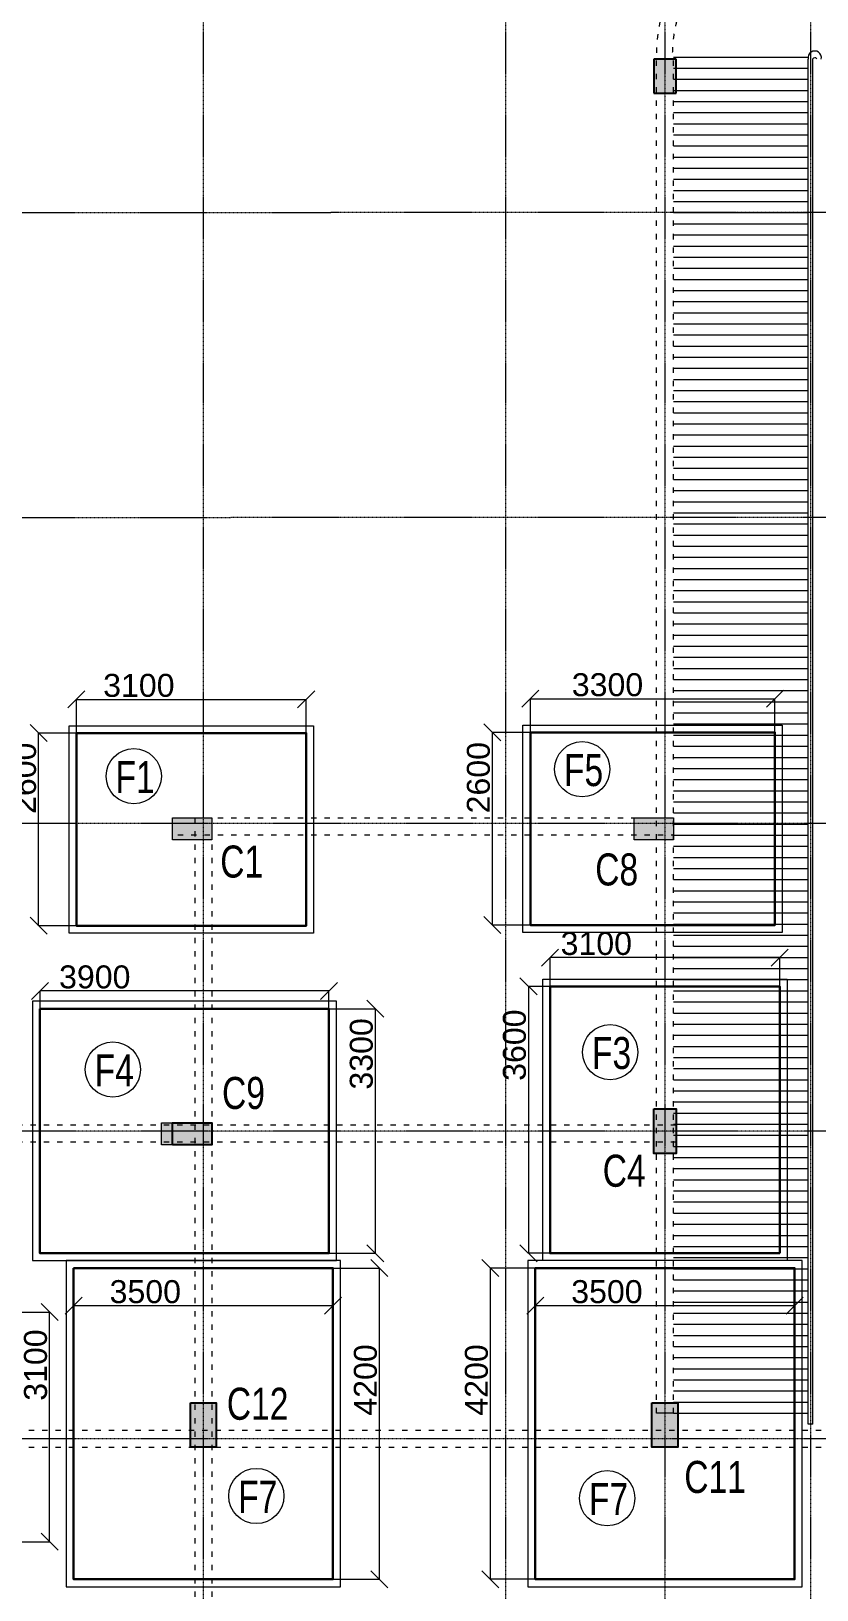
# Model space of a CAD drawing. Header units: inches. Extents: x 719368 to 9005052, y -3573818 to 446967.
# Drawn here: x 4495011 to 4505614, y -1778830 to -1757797 of the extents above; entities that cross this region are included whole.
import ezdxf

# ---------------------------------------------------------------- set-up
doc = ezdxf.new("R2010")
doc.units = ezdxf.units.IN
doc.header["$LTSCALE"] = 20
doc.header["$MEASUREMENT"] = 0
doc.header["$PDMODE"] = 3
doc.linetypes.add('ACAD_ISO03W100', pattern=[30, 12, -18])
doc.linetypes.add('CENTER', pattern=[2, 1.25, -0.25, 0.25, -0.25])
doc.layers.get('Defpoints').update_dxf_attribs({"lineweight": 25})
for name, color, linetype, lineweight in [('COL.FILL', 6, 'Continuous', 20), ('COLUMN', 2, 'Continuous', 25), ('DIM', 7, 'Continuous', 13), ('FOOTING', 73, 'Continuous', 30), ('GRID', 202, 'CENTER', 5), ('HACHE', 6, 'Continuous', 9), ('hatch', 6, 'Continuous', 0), ('HIDDEN', 181, 'ACAD_ISO03W100', 18), ('Railing', 34, 'Continuous', 20), ('ramp', 9, 'Continuous', 5), ('STAIR', 4, 'Continuous', 25), ('WALL', 1, 'Continuous', 18)]:
    doc.layers.add(name, color=color, linetype=linetype, lineweight=lineweight)
doc.styles.add('BOLD', font='arial.ttf')
doc.styles.add('DIM SUMBI', font='arial.ttf')
doc.dimstyles.new('PL1', dxfattribs={"dimtxt": 275, "dimasz": 230, "dimexe": 0.18, "dimexo": 12, "dimgap": 30, "dimtad": 1, "dimjust": 1, "dimdec": 0, "dimzin": 0, "dimdsep": 46, "dimtxsty": 'BOLD', "dimblk": 'OBLIQUE', "dimcen": 0.09, "dimclrd": 256, "dimclre": 256, "dimadec": 0, "dimazin": 0, "dimtfac": 1, "dimtdec": 0, "dimtofl": 0, "dimtmove": 0, "dimatfit": 3, "dimfxl": 0, "dimtolj": 1, "dimtzin": 0, "dimlwd": -1, "dimlwe": -1, "dimarcsym": 0})

# ---------------------------------------------------------------- blocks, each defined once
blk = doc.blocks.new('COLUMN 546')
at = {"layer": 'hatch'}
h = blk.add_hatch(color=0, dxfattribs=at)
h.dxf.hatch_style = 1
h.paths.add_polyline_path([(-0.035, 0), (0.265, 0), (0.265, 0.46), (-0.035, 0.46)])
at = {"layer": 'COLUMN'}
for p, q in [((0.265, 0.46), (-0.035, 0.46)), ((-0.035, 0.46), (-0.035, 0)), ((0.265, 0), (0.265, 0.46)), ((-0.035, 0), (0.265, 0))]:
    blk.add_line(p, q, dxfattribs=at)
blk = doc.blocks.new('_Oblique')
at = {"layer": 'STAIR', "color": 0, "lineweight": -2}
blk.add_line((-0.5, -0.5), (0.5, 0.5), dxfattribs=at)
blk = doc.blocks.new('*D355')
at = {"layer": 'Defpoints', "color": 0, "transparency": 16777216}
for p in [(4498722, -1766815), (4495622, -1767269), (4498722, -1767269)]:
    blk.add_point(p, dxfattribs=at)
at = {"layer": 'DIM', "transparency": 16777216}
for p, q in [((4495622, -1767257), (4495622, -1766815)), ((4495622, -1766815), (4498722, -1766815)), ((4498722, -1767257), (4498722, -1766815))]:
    blk.add_line(p, q, dxfattribs=at)
at = {"layer": 'DIM', "transparency": 16777216, "xscale": 230, "yscale": 230, "zscale": 230, "rotation": 180}
blk.add_blockref('_Oblique', (4495622, -1766815), dxfattribs=at)
at = {"layer": 'DIM', "transparency": 16777216, "xscale": 230, "yscale": 230, "zscale": 230}
blk.add_blockref('_Oblique', (4498722, -1766815), dxfattribs=at)
at = {"layer": 'DIM', "color": 0, "transparency": 16777216, "insert": (4496464, -1766627), "char_height": 310, "attachment_point": 5, "style": 'BOLD'}
blk.add_mtext('\\A1;3100', dxfattribs=at)
blk = doc.blocks.new('*D356')
at = {"layer": 'Defpoints', "color": 0, "transparency": 16777216}
for p in [(4495111, -1767269), (4495861, -1767269), (4495868, -1769869)]:
    blk.add_point(p, dxfattribs=at)
at = {"layer": 'DIM', "transparency": 16777216}
for p, q in [((4495849, -1767269), (4495111, -1767269)), ((4495111, -1769869), (4495111, -1767269)), ((4495856, -1769869), (4495111, -1769869))]:
    blk.add_line(p, q, dxfattribs=at)
at = {"layer": 'DIM', "transparency": 16777216, "xscale": 230, "yscale": 230, "zscale": 230}
for p, rotation in [((4495111, -1767269), 90), ((4495111, -1769869), 270)]:
    blk.add_blockref('_Oblique', p, dxfattribs=dict(at, rotation=rotation))
at = {"layer": 'DIM', "color": 0, "transparency": 16777216, "insert": (4494923, -1767879), "char_height": 310, "attachment_point": 5, "rotation": 90, "style": 'BOLD'}
blk.add_mtext('\\A1;2600', dxfattribs=at)
blk = doc.blocks.new('*D357')
at = {"layer": 'Defpoints', "color": 0, "transparency": 16777216}
for p in [(4505048, -1766806), (4501748, -1767260), (4505048, -1767260)]:
    blk.add_point(p, dxfattribs=at)
at = {"layer": 'DIM', "transparency": 16777216}
for p, q in [((4501748, -1767248), (4501748, -1766806)), ((4501748, -1766806), (4505048, -1766806)), ((4505048, -1767248), (4505048, -1766806))]:
    blk.add_line(p, q, dxfattribs=at)
at = {"layer": 'DIM', "transparency": 16777216, "xscale": 230, "yscale": 230, "zscale": 230, "rotation": 180}
blk.add_blockref('_Oblique', (4501748, -1766806), dxfattribs=at)
at = {"layer": 'DIM', "transparency": 16777216, "xscale": 230, "yscale": 230, "zscale": 230}
blk.add_blockref('_Oblique', (4505048, -1766806), dxfattribs=at)
at = {"layer": 'DIM', "color": 0, "transparency": 16777216, "insert": (4502789, -1766618), "char_height": 310, "attachment_point": 5, "style": 'BOLD'}
blk.add_mtext('\\A1;3300', dxfattribs=at)
blk = doc.blocks.new('*D358')
at = {"layer": 'Defpoints', "color": 0, "transparency": 16777216}
for p in [(4501236, -1767260), (4501986, -1767260), (4501994, -1769860)]:
    blk.add_point(p, dxfattribs=at)
at = {"layer": 'DIM', "transparency": 16777216}
for p, q in [((4501974, -1767260), (4501236, -1767260)), ((4501236, -1769860), (4501236, -1767260)), ((4501982, -1769860), (4501236, -1769860))]:
    blk.add_line(p, q, dxfattribs=at)
at = {"layer": 'DIM', "transparency": 16777216, "xscale": 230, "yscale": 230, "zscale": 230}
for p, rotation in [((4501236, -1767260), 90), ((4501236, -1769860), 270)]:
    blk.add_blockref('_Oblique', p, dxfattribs=dict(at, rotation=rotation))
at = {"layer": 'DIM', "color": 0, "transparency": 16777216, "insert": (4501048, -1767871), "char_height": 310, "attachment_point": 5, "rotation": 90, "style": 'BOLD'}
blk.add_mtext('\\A1;2600', dxfattribs=at)
blk = doc.blocks.new('*D363')
at = {"layer": 'Defpoints', "color": 0, "transparency": 16777216}
for p in [(4495130, -1770749), (4495130, -1771226), (4499030, -1771234)]:
    blk.add_point(p, dxfattribs=at)
at = {"layer": 'DIM', "transparency": 16777216}
for p, q in [((4495130, -1771214), (4495130, -1770749)), ((4499030, -1770749), (4495130, -1770749)), ((4499030, -1771222), (4499030, -1770749))]:
    blk.add_line(p, q, dxfattribs=at)
at = {"layer": 'DIM', "transparency": 16777216, "xscale": 230, "yscale": 230, "zscale": 230, "rotation": 180}
blk.add_blockref('_Oblique', (4495130, -1770749), dxfattribs=at)
at = {"layer": 'DIM', "transparency": 16777216, "xscale": 230, "yscale": 230, "zscale": 230}
blk.add_blockref('_Oblique', (4499030, -1770749), dxfattribs=at)
at = {"layer": 'DIM', "color": 0, "transparency": 16777216, "insert": (4495869, -1770561), "char_height": 310, "attachment_point": 5, "style": 'BOLD'}
blk.add_mtext('\\A1;3900', dxfattribs=at)
blk = doc.blocks.new('*D364')
at = {"layer": 'Defpoints', "color": 0, "transparency": 16777216}
for p in [(4498610, -1770988), (4499656, -1770988), (4498561, -1774288)]:
    blk.add_point(p, dxfattribs=at)
at = {"layer": 'DIM', "transparency": 16777216}
for p, q in [((4498622, -1770988), (4499656, -1770988)), ((4499656, -1774288), (4499656, -1770988)), ((4498573, -1774288), (4499656, -1774288))]:
    blk.add_line(p, q, dxfattribs=at)
at = {"layer": 'DIM', "transparency": 16777216, "xscale": 230, "yscale": 230, "zscale": 230}
for p, rotation in [((4499656, -1770988), 90), ((4499656, -1774288), 270)]:
    blk.add_blockref('_Oblique', p, dxfattribs=dict(at, rotation=rotation))
at = {"layer": 'DIM', "color": 0, "transparency": 16777216, "insert": (4499468, -1771598), "char_height": 310, "attachment_point": 5, "rotation": 90, "style": 'BOLD'}
blk.add_mtext('\\A1;3300', dxfattribs=at)
blk = doc.blocks.new('*D365')
at = {"layer": 'Defpoints', "color": 0, "transparency": 16777216}
for p in [(4502014, -1770299), (4502014, -1770975), (4505114, -1770963)]:
    blk.add_point(p, dxfattribs=at)
at = {"layer": 'DIM', "transparency": 16777216}
for p, q in [((4502014, -1770963), (4502014, -1770298)), ((4505114, -1770299), (4502014, -1770299)), ((4505114, -1770951), (4505114, -1770298))]:
    blk.add_line(p, q, dxfattribs=at)
at = {"layer": 'DIM', "transparency": 16777216, "xscale": 230, "yscale": 230, "zscale": 230, "rotation": 180}
blk.add_blockref('_Oblique', (4502014, -1770299), dxfattribs=at)
at = {"layer": 'DIM', "transparency": 16777216, "xscale": 230, "yscale": 230, "zscale": 230}
blk.add_blockref('_Oblique', (4505114, -1770299), dxfattribs=at)
at = {"layer": 'DIM', "color": 0, "transparency": 16777216, "insert": (4502638, -1770110), "char_height": 310, "attachment_point": 5, "style": 'BOLD'}
blk.add_mtext('\\A1;3100', dxfattribs=at)
blk = doc.blocks.new('*D366')
at = {"layer": 'Defpoints', "color": 0, "transparency": 16777216}
for p in [(4502368, -1770688), (4501723, -1774288), (4502434, -1774288)]:
    blk.add_point(p, dxfattribs=at)
at = {"layer": 'DIM', "transparency": 16777216}
for p, q in [((4502356, -1770688), (4501723, -1770688)), ((4501723, -1770688), (4501723, -1774288)), ((4502422, -1774288), (4501723, -1774288))]:
    blk.add_line(p, q, dxfattribs=at)
at = {"layer": 'DIM', "transparency": 16777216, "xscale": 230, "yscale": 230, "zscale": 230}
for p, rotation in [((4501723, -1770688), 90), ((4501723, -1774288), 270)]:
    blk.add_blockref('_Oblique', p, dxfattribs=dict(at, rotation=rotation))
at = {"layer": 'DIM', "color": 0, "transparency": 16777216, "insert": (4501534, -1771480), "char_height": 310, "attachment_point": 5, "rotation": 90, "style": 'BOLD'}
blk.add_mtext('\\A1;3600', dxfattribs=at)
blk = doc.blocks.new('*D373')
at = {"layer": 'Defpoints', "color": 0, "transparency": 16777216}
for p in [(4495584, -1774996), (4495584, -1775473), (4499084, -1775481)]:
    blk.add_point(p, dxfattribs=at)
at = {"layer": 'DIM', "transparency": 16777216}
for p, q in [((4495584, -1775461), (4495584, -1774996)), ((4499084, -1774996), (4495584, -1774996)), ((4499084, -1775469), (4499084, -1774996))]:
    blk.add_line(p, q, dxfattribs=at)
at = {"layer": 'DIM', "transparency": 16777216, "xscale": 230, "yscale": 230, "zscale": 230, "rotation": 180}
blk.add_blockref('_Oblique', (4495584, -1774996), dxfattribs=at)
at = {"layer": 'DIM', "transparency": 16777216, "xscale": 230, "yscale": 230, "zscale": 230}
blk.add_blockref('_Oblique', (4499084, -1774996), dxfattribs=at)
at = {"layer": 'DIM', "color": 0, "transparency": 16777216, "insert": (4496551, -1774808), "char_height": 310, "attachment_point": 5, "style": 'BOLD'}
blk.add_mtext('\\A1;3500', dxfattribs=at)
blk = doc.blocks.new('*D374')
at = {"layer": 'Defpoints', "color": 0, "transparency": 16777216}
for p in [(4498665, -1774488), (4499711, -1774488), (4499015, -1778688)]:
    blk.add_point(p, dxfattribs=at)
at = {"layer": 'DIM', "transparency": 16777216}
for p, q in [((4498677, -1774488), (4499711, -1774488)), ((4499711, -1778688), (4499711, -1774488)), ((4499027, -1778688), (4499711, -1778688))]:
    blk.add_line(p, q, dxfattribs=at)
at = {"layer": 'DIM', "transparency": 16777216, "xscale": 230, "yscale": 230, "zscale": 230}
for p, rotation in [((4499711, -1774488), 90), ((4499711, -1778688), 270)]:
    blk.add_blockref('_Oblique', p, dxfattribs=dict(at, rotation=rotation))
at = {"layer": 'DIM', "color": 0, "transparency": 16777216, "insert": (4499523, -1775998), "char_height": 310, "attachment_point": 5, "rotation": 90, "style": 'BOLD'}
blk.add_mtext('\\A1;4200', dxfattribs=at)
blk = doc.blocks.new('*D375')
at = {"layer": 'Defpoints', "color": 0, "transparency": 16777216}
for p in [(4501814, -1774996), (4501814, -1775473), (4505314, -1775481)]:
    blk.add_point(p, dxfattribs=at)
at = {"layer": 'DIM', "transparency": 16777216}
for p, q in [((4501814, -1775461), (4501814, -1774996)), ((4505314, -1774996), (4501814, -1774996)), ((4505314, -1775469), (4505314, -1774996))]:
    blk.add_line(p, q, dxfattribs=at)
at = {"layer": 'DIM', "transparency": 16777216, "xscale": 230, "yscale": 230, "zscale": 230, "rotation": 180}
blk.add_blockref('_Oblique', (4501814, -1774996), dxfattribs=at)
at = {"layer": 'DIM', "transparency": 16777216, "xscale": 230, "yscale": 230, "zscale": 230}
blk.add_blockref('_Oblique', (4505314, -1774996), dxfattribs=at)
at = {"layer": 'DIM', "color": 0, "transparency": 16777216, "insert": (4502781, -1774808), "char_height": 310, "attachment_point": 5, "style": 'BOLD'}
blk.add_mtext('\\A1;3500', dxfattribs=at)
blk = doc.blocks.new('*D376')
at = {"layer": 'Defpoints', "color": 0, "transparency": 16777216}
for p in [(4501209, -1774488), (4502329, -1774488), (4502209, -1778688)]:
    blk.add_point(p, dxfattribs=at)
at = {"layer": 'DIM', "transparency": 16777216}
for p, q in [((4502317, -1774488), (4501209, -1774488)), ((4501209, -1778688), (4501209, -1774488)), ((4502197, -1778688), (4501209, -1778688))]:
    blk.add_line(p, q, dxfattribs=at)
at = {"layer": 'DIM', "transparency": 16777216, "xscale": 230, "yscale": 230, "zscale": 230}
for p, rotation in [((4501209, -1774488), 90), ((4501209, -1778688), 270)]:
    blk.add_blockref('_Oblique', p, dxfattribs=dict(at, rotation=rotation))
at = {"layer": 'DIM', "color": 0, "transparency": 16777216, "insert": (4501021, -1775998), "char_height": 310, "attachment_point": 5, "rotation": 90, "style": 'BOLD'}
blk.add_mtext('\\A1;4200', dxfattribs=at)
blk = doc.blocks.new('*D572')
at = {"layer": 'Defpoints', "color": 0, "transparency": 16777216}
for p in [(4494423, -1775081), (4495259, -1775081), (4494292, -1778181)]:
    blk.add_point(p, dxfattribs=at)
at = {"layer": 'DIM', "transparency": 16777216}
for p, q in [((4494435, -1775081), (4495259, -1775081)), ((4495259, -1778181), (4495259, -1775081)), ((4494304, -1778181), (4495259, -1778181))]:
    blk.add_line(p, q, dxfattribs=at)
at = {"layer": 'DIM', "transparency": 16777216, "xscale": 230, "yscale": 230, "zscale": 230}
for p, rotation in [((4495259, -1775081), 90), ((4495259, -1778181), 270)]:
    blk.add_blockref('_Oblique', p, dxfattribs=dict(at, rotation=rotation))
at = {"layer": 'DIM', "color": 0, "transparency": 16777216, "insert": (4495071, -1775797), "char_height": 310, "attachment_point": 5, "rotation": 90, "style": 'BOLD'}
blk.add_mtext('\\A1;3100', dxfattribs=at)

msp = doc.modelspace()

# ---------------------------------------------------------------- hatches: boundary and pattern name
at = {"layer": 'COL.FILL'}
for points in [[(4496919.2, -1768711.1), (4497449.2, -1768711.1), (4497449.2, -1768411.1), (4496919.2, -1768411.1)], [(4503149.2, -1768711.1), (4503679.2, -1768711.1), (4503679.2, -1768411.1), (4503149.2, -1768411.1)], [(4503714.2, -1772341.1), (4503414.2, -1772341.1), (4503414.2, -1772941.1), (4503714.2, -1772941.1)], [(4496769.2, -1772526.1), (4496769.2, -1772826.1), (4497449.2, -1772826.1), (4497449.2, -1772526.1)], [(4497159.2, -1776906.1), (4497509.2, -1776906.1), (4497509.2, -1776306.1), (4497159.2, -1776306.1)], [(4503389.2, -1776906.1), (4503739.2, -1776906.1), (4503739.2, -1776306.1), (4503389.2, -1776306.1)]]:
    msp.add_hatch(color=256, dxfattribs=at).paths.add_polyline_path(points)
at = {"layer": 'COLUMN'}
for points in [[(4503714.2, -1772341.1), (4503414.2, -1772341.1), (4503414.2, -1772941.1), (4503714.2, -1772941.1)], [(4497449.2, -1772826.1), (4497449.2, -1772526.1), (4496919.2, -1772526.1), (4496919.2, -1772826.1)], [(4497449.2, -1772826.1), (4497449.2, -1772526.1), (4496919.2, -1772526.1), (4496919.2, -1772826.1)], [(4497159.2, -1776906.1), (4497509.2, -1776906.1), (4497509.2, -1776306.1), (4497159.2, -1776306.1)], [(4503389.2, -1776906.1), (4503739.2, -1776906.1), (4503739.2, -1776306.1), (4503389.2, -1776306.1)]]:
    msp.add_hatch(color=256, dxfattribs=at).paths.add_polyline_path(points)

# ---------------------------------------------------------------- linework, layer by layer
at = {"layer": 'COL.FILL'}
for points in [[(4496919.2, -1768711.1), (4496919.2, -1768411.1), (4497449.2, -1768411.1), (4497449.2, -1768711.1)], [(4503149.2, -1768711.1), (4503149.2, -1768411.1), (4503679.2, -1768411.1), (4503679.2, -1768711.1)], [(4503414.2, -1772341.1), (4503714.2, -1772341.1), (4503714.2, -1772941.1), (4503414.2, -1772941.1)], [(4496769.2, -1772826.1), (4496769.2, -1772526.1), (4497449.2, -1772526.1), (4497449.2, -1772826.1)], [(4497159.2, -1776306.1), (4497509.2, -1776306.1), (4497509.2, -1776906.1), (4497159.2, -1776906.1)], [(4503389.2, -1776306.1), (4503739.2, -1776306.1), (4503739.2, -1776906.1), (4503389.2, -1776906.1)]]:
    msp.add_lwpolyline(points, close=True, dxfattribs=at)
at = {"layer": 'COLUMN'}
for points in [[(4503414.2, -1772341.1), (4503714.2, -1772341.1), (4503714.2, -1772941.1), (4503414.2, -1772941.1)], [(4496919.2, -1772826.1), (4496919.2, -1772526.1), (4497449.2, -1772526.1), (4497449.2, -1772826.1)], [(4496919.2, -1772826.1), (4496919.2, -1772526.1), (4497449.2, -1772526.1), (4497449.2, -1772826.1)], [(4497159.2, -1776306.1), (4497509.2, -1776306.1), (4497509.2, -1776906.1), (4497159.2, -1776906.1)], [(4503389.2, -1776306.1), (4503739.2, -1776306.1), (4503739.2, -1776906.1), (4503389.2, -1776906.1)]]:
    msp.add_lwpolyline(points, close=True, dxfattribs=at)
at = {"layer": 'DIM'}
for centre in [(4496395.6, -1767850.7), (4502447.9, -1767756.5), (4502825.7, -1771574.3), (4496113.6, -1771808.6), (4498049.9, -1777563.2), (4502785.2, -1777593.9)]:
    msp.add_circle(centre, 372.8, dxfattribs=at)
at = {"layer": 'FOOTING'}
for points in [[(4495622.3, -1767268.9), (4498722.3, -1767268.9), (4498722.3, -1769868.9), (4495622.3, -1769868.9)], [(4501747.6, -1767260.1), (4505047.6, -1767260.1), (4505047.6, -1769860.1), (4501747.6, -1769860.1)], [(4505114.2, -1774287.9), (4502014.2, -1774287.9), (4502014.2, -1770687.9), (4505114.2, -1770687.9)], [(4495129.6, -1770987.9), (4495129.6, -1774287.9), (4499029.6, -1774287.9), (4499029.6, -1770987.9)], [(4495584.2, -1774487.9), (4495584.2, -1778687.9), (4499084.2, -1778687.9), (4499084.2, -1774487.9)], [(4501814.2, -1774487.9), (4501814.2, -1778687.9), (4505314.2, -1778687.9), (4505314.2, -1774487.9)]]:
    msp.add_lwpolyline(points, close=True, dxfattribs=at)
at = {"layer": 'GRID', "lineweight": 18, "ltscale": 0.05}
for p, q in [((4497334.2, -1750326.2), (4497334.2, -1799128.2)), ((4501414.2, -1750326.2), (4501414.2, -1799128.2)), ((4503564.2, -1750326.2), (4503564.2, -1799128.2)), ((4505529.2, -1750326.2), (4505529.2, -1799128.2)), ((4540972, -1760226.1), (4468546.8, -1760261.1)), ((4540972, -1764341.1), (4468546.8, -1764376.1)), ((4540972, -1768491.1), (4468546.8, -1768491.1)), ((4540972, -1772641.1), (4468546.8, -1772641.1)), ((4540972, -1776791.1), (4468546.8, -1776791.1))]:
    msp.add_line(p, q, dxfattribs=at)
at = {"layer": 'HACHE'}
for points in [[(4495522.3, -1767168.9), (4498822.3, -1767168.9), (4498822.3, -1769968.9), (4495522.3, -1769968.9)], [(4501647.6, -1767160.1), (4505147.6, -1767160.1), (4505147.6, -1769960.1), (4501647.6, -1769960.1)], [(4505214.2, -1774387.9), (4501914.2, -1774387.9), (4501914.2, -1770587.9), (4505214.2, -1770587.9)], [(4495029.6, -1770887.9), (4495029.6, -1774387.9), (4499129.6, -1774387.9), (4499129.6, -1770887.9)], [(4495484.2, -1774387.9), (4495484.2, -1778787.9), (4499184.2, -1778787.9), (4499184.2, -1774387.9)], [(4501714.2, -1774387.9), (4501714.2, -1778787.9), (4505414.2, -1778787.9), (4505414.2, -1774387.9)]]:
    msp.add_lwpolyline(points, close=True, dxfattribs=at)
at = {"layer": 'HIDDEN', "linetype": 'ACAD_ISO03W100', "ltscale": 0.3}
for p, q in [((4503449.2, -1776446.2), (4503449.2, -1758174.2)), ((4503679.2, -1776446.2), (4503679.2, -1758174.2)), ((4496989.2, -1768411.1), (4503679.2, -1768411.1)), ((4497219.2, -1768411.1), (4497219.2, -1787551.1)), ((4497449.2, -1768411.1), (4497449.2, -1787551.1)), ((4496989.2, -1768641.1), (4503679.2, -1768641.1)), ((4503714.2, -1772561.1), (4492999.2, -1772561.1)), ((4503714.2, -1772791.1), (4492999.2, -1772791.1)), ((4492999.2, -1776676.1), (4518059.2, -1776676.1)), ((4492999.2, -1776906.1), (4518059.2, -1776906.1))]:
    msp.add_line(p, q, dxfattribs=at)
for centre, radius, start, end in [((4505586.7, -1758125.4), 2138.1, 358.64828, 181.30725), ((4505579, -1758132.9), 1915.7, 358.76449, 181.23551)]:
    msp.add_arc(centre, radius, start, end, dxfattribs=at)
at = {"layer": 'Railing', "ltscale": 0.05}
for p, q in [((4505499.2, -1776596.2), (4505499.2, -1758174.2)), ((4505559.2, -1776596.2), (4505559.2, -1758171.7)), ((4505559.2, -1776596.2), (4505499.2, -1776596.2))]:
    msp.add_line(p, q, dxfattribs=at)
for centre, radius, start, end in [((4505586.7, -1758155), 89.6, 347.64369, 192.35631), ((4505587.1, -1758186.7), 31.7, 31.36901, 151.8221)]:
    msp.add_arc(centre, radius, start, end, dxfattribs=at)
at = {"layer": 'ramp', "ltscale": 0.05}
for p, q in [((4503679.2, -1758146.2), (4505499.2, -1758146.2)), ((4503679.2, -1758296.2), (4505499.2, -1758296.2)), ((4503679.2, -1758446.2), (4505499.2, -1758446.2)), ((4503679.2, -1758596.2), (4505499.2, -1758596.2)), ((4503679.2, -1758746.2), (4505499.2, -1758746.2)), ((4503679.2, -1758896.2), (4505499.2, -1758896.2)), ((4503679.2, -1759046.2), (4505499.2, -1759046.2)), ((4503679.2, -1759196.2), (4505499.2, -1759196.2)), ((4503679.2, -1759346.2), (4505499.2, -1759346.2)), ((4503679.2, -1759496.2), (4505499.2, -1759496.2)), ((4503679.2, -1759646.2), (4505499.2, -1759646.2)), ((4503679.2, -1759796.2), (4505499.2, -1759796.2)), ((4503679.2, -1759946.2), (4505499.2, -1759946.2)), ((4503679.2, -1760096.2), (4505499.2, -1760096.2)), ((4503679.2, -1760246.2), (4505499.2, -1760246.2)), ((4503679.2, -1760396.2), (4505499.2, -1760396.2)), ((4503679.2, -1760546.2), (4505499.2, -1760546.2)), ((4503679.2, -1760696.2), (4505499.2, -1760696.2)), ((4503679.2, -1760846.2), (4505499.2, -1760846.2)), ((4503679.2, -1760996.2), (4505499.2, -1760996.2)), ((4503679.2, -1761146.2), (4505499.2, -1761146.2)), ((4503679.2, -1761296.2), (4505499.2, -1761296.2)), ((4503679.2, -1761446.2), (4505499.2, -1761446.2)), ((4503679.2, -1761596.2), (4505499.2, -1761596.2)), ((4503679.2, -1761746.2), (4505499.2, -1761746.2)), ((4503679.2, -1761896.2), (4505499.2, -1761896.2)), ((4503679.2, -1762046.2), (4505499.2, -1762046.2)), ((4503679.2, -1762196.2), (4505499.2, -1762196.2)), ((4503679.2, -1762346.2), (4505499.2, -1762346.2)), ((4503679.2, -1762496.2), (4505499.2, -1762496.2)), ((4503679.2, -1762646.2), (4505499.2, -1762646.2)), ((4503679.2, -1762796.2), (4505499.2, -1762796.2)), ((4503679.2, -1762946.2), (4505499.2, -1762946.2)), ((4503679.2, -1763096.2), (4505499.2, -1763096.2)), ((4503679.2, -1763246.2), (4505499.2, -1763246.2)), ((4503679.2, -1763396.2), (4505499.2, -1763396.2)), ((4503679.2, -1763546.2), (4505499.2, -1763546.2)), ((4503679.2, -1763696.2), (4505499.2, -1763696.2)), ((4503679.2, -1763846.2), (4505499.2, -1763846.2)), ((4503679.2, -1763996.2), (4505499.2, -1763996.2)), ((4503679.2, -1764146.2), (4505499.2, -1764146.2)), ((4503679.2, -1764296.2), (4505499.2, -1764296.2)), ((4503679.2, -1764446.2), (4505499.2, -1764446.2)), ((4503679.2, -1764596.2), (4505499.2, -1764596.2)), ((4503679.2, -1764746.2), (4505499.2, -1764746.2)), ((4503679.2, -1764896.2), (4505499.2, -1764896.2)), ((4503679.2, -1765046.2), (4505499.2, -1765046.2)), ((4503679.2, -1765196.2), (4505499.2, -1765196.2)), ((4503679.2, -1765346.2), (4505499.2, -1765346.2)), ((4503679.2, -1765496.2), (4505499.2, -1765496.2)), ((4503679.2, -1765646.2), (4505499.2, -1765646.2)), ((4503679.2, -1765796.2), (4505499.2, -1765796.2)), ((4503679.2, -1765946.2), (4505499.2, -1765946.2)), ((4503679.2, -1766096.2), (4505499.2, -1766096.2)), ((4503679.2, -1766246.2), (4505499.2, -1766246.2)), ((4503679.2, -1766396.2), (4505499.2, -1766396.2)), ((4503679.2, -1766546.2), (4505499.2, -1766546.2)), ((4503679.2, -1766696.2), (4505499.2, -1766696.2)), ((4503679.2, -1766846.2), (4505499.2, -1766846.2)), ((4503679.2, -1766996.2), (4505499.2, -1766996.2)), ((4503679.2, -1767146.2), (4505499.2, -1767146.2)), ((4503679.2, -1767296.2), (4505499.2, -1767296.2)), ((4503679.2, -1767446.2), (4505499.2, -1767446.2)), ((4503679.2, -1767596.2), (4505499.2, -1767596.2)), ((4503679.2, -1767746.2), (4505499.2, -1767746.2)), ((4503679.2, -1767896.2), (4505499.2, -1767896.2)), ((4503679.2, -1768046.2), (4505499.2, -1768046.2)), ((4503679.2, -1768196.2), (4505499.2, -1768196.2)), ((4503679.2, -1768346.2), (4505499.2, -1768346.2)), ((4503679.2, -1768496.2), (4505499.2, -1768496.2)), ((4503679.2, -1768646.2), (4505499.2, -1768646.2)), ((4503679.2, -1768796.2), (4505499.2, -1768796.2)), ((4503679.2, -1768946.2), (4505499.2, -1768946.2)), ((4503679.2, -1769096.2), (4505499.2, -1769096.2)), ((4503679.2, -1769246.2), (4505499.2, -1769246.2)), ((4503679.2, -1769396.2), (4505499.2, -1769396.2)), ((4503679.2, -1769546.2), (4505499.2, -1769546.2)), ((4503679.2, -1769696.2), (4505499.2, -1769696.2)), ((4503679.2, -1769846.2), (4505499.2, -1769846.2)), ((4503679.2, -1769996.2), (4505499.2, -1769996.2)), ((4503679.2, -1770146.2), (4505499.2, -1770146.2)), ((4503679.2, -1770296.2), (4505499.2, -1770296.2)), ((4503679.2, -1770446.2), (4505499.2, -1770446.2)), ((4503679.2, -1770596.2), (4505499.2, -1770596.2)), ((4503679.2, -1770746.2), (4505499.2, -1770746.2)), ((4503679.2, -1770896.2), (4505499.2, -1770896.2)), ((4503679.2, -1771046.2), (4505499.2, -1771046.2)), ((4503679.2, -1771196.2), (4505499.2, -1771196.2)), ((4503679.2, -1771346.2), (4505499.2, -1771346.2)), ((4503679.2, -1771496.2), (4505499.2, -1771496.2)), ((4503679.2, -1771646.2), (4505499.2, -1771646.2)), ((4503679.2, -1771796.2), (4505499.2, -1771796.2)), ((4503679.2, -1771946.2), (4505499.2, -1771946.2)), ((4503679.2, -1772096.2), (4505499.2, -1772096.2)), ((4503679.2, -1772246.2), (4505499.2, -1772246.2)), ((4503679.2, -1772396.2), (4505499.2, -1772396.2)), ((4503679.2, -1772546.2), (4505499.2, -1772546.2)), ((4503679.2, -1772696.2), (4505499.2, -1772696.2)), ((4503679.2, -1772846.2), (4505499.2, -1772846.2)), ((4503679.2, -1772996.2), (4505499.2, -1772996.2)), ((4503679.2, -1773146.2), (4505499.2, -1773146.2)), ((4503679.2, -1773296.2), (4505499.2, -1773296.2)), ((4503679.2, -1773446.2), (4505499.2, -1773446.2)), ((4503679.2, -1773596.2), (4505499.2, -1773596.2)), ((4503679.2, -1773746.2), (4505499.2, -1773746.2)), ((4503679.2, -1773896.2), (4505499.2, -1773896.2)), ((4503679.2, -1774046.2), (4505499.2, -1774046.2)), ((4503679.2, -1774196.2), (4505499.2, -1774196.2)), ((4503679.2, -1774346.2), (4505499.2, -1774346.2)), ((4503679.2, -1774496.2), (4505499.2, -1774496.2)), ((4503679.2, -1774646.2), (4505499.2, -1774646.2)), ((4503679.2, -1774796.2), (4505499.2, -1774796.2)), ((4503679.2, -1774946.2), (4505499.2, -1774946.2)), ((4503679.2, -1775096.2), (4505499.2, -1775096.2)), ((4503679.2, -1775246.2), (4505499.2, -1775246.2)), ((4503679.2, -1775396.2), (4505499.2, -1775396.2)), ((4503679.2, -1775546.2), (4505499.2, -1775546.2)), ((4503679.2, -1775696.2), (4505499.2, -1775696.2)), ((4503679.2, -1775846.2), (4505499.2, -1775846.2)), ((4503679.2, -1775996.2), (4505499.2, -1775996.2)), ((4503679.2, -1776146.2), (4505499.2, -1776146.2)), ((4503679.2, -1776296.2), (4505499.2, -1776296.2)), ((4503679.2, -1776446.2), (4505499.2, -1776446.2))]:
    msp.add_line(p, q, dxfattribs=at)
at = {"layer": 'WALL', "ltscale": 0.05}
msp.add_line((4503679.2, -1776446.2), (4503449.2, -1776446.2), dxfattribs=at)

# ---------------------------------------------------------------- block references
at = {"layer": 'WALL', "color": 7, "extrusion": (0, 0, -1), "xscale": -1000, "yscale": 1000, "zscale": -1000, "rotation": 180}
msp.add_blockref('COLUMN 546', (-4503679.2, -1758174.2), dxfattribs=at)

# ---------------------------------------------------------------- texts
at = {"layer": 'DIM', "style": 'DIM SUMBI', "width": 0.75}
for s, p in [('F5', (4502201.8, -1767984.1)), ('F1', (4496149.5, -1768078.3)), ('C1', (4497562.7, -1769218.6)), ('C8', (4502623.6, -1769324.8)), ('F3', (4502579.6, -1771801.9)), ('F4', (4495867.5, -1772036.2)), ('C9', (4497586.8, -1772341.2)), ('C4', (4502724.3, -1773390.6)), ('C12', (4497651.6, -1776534.8)), ('C11', (4503825.4, -1777522.7)), ('F7', (4497803.8, -1777790.8)), ('F7', (4502539.1, -1777821.5))]:
    msp.add_text(s, height=432.43, dxfattribs=at).set_placement(p)

# ---------------------------------------------------------------- dimensions: what is measured, and where the dimension line sits
at = {"layer": 'DIM'}
for base, p1, p2, picture, middle in [((4498722.3, -1766814.9), (4495622.3, -1767268.9), (4498722.3, -1767268.9), '*D355', (4496464.1, -1766814.9)), ((4505047.6, -1766806.1), (4501747.6, -1767260.1), (4505047.6, -1767260.1), '*D357', (4502789.4, -1766806.1)), ((4495129.6, -1770749), (4499029.6, -1771233.9), (4495129.6, -1771226.1), '*D363', (4495868.6, -1770749)), ((4495584.2, -1774996), (4499084.2, -1775480.9), (4495584.2, -1775473.1), '*D373', (4496551.3, -1774996)), ((4501814.2, -1774996), (4505314.2, -1775480.9), (4501814.2, -1775473.1), '*D375', (4502781.3, -1774996))]:
    dim = msp.add_linear_dim(base=base, p1=p1, p2=p2, dimstyle='PL1', override={"dimtxt": 310}, dxfattribs=at)
    dim.commit()
    dim.dimension.update_dxf_attribs({"geometry": picture, "text_midpoint": middle, "dimtype": 160})
for base, p1, p2, angle, picture, middle in [((4495110.9, -1767268.9), (4495868.3, -1769868.9), (4495860.5, -1767268.9), 270, '*D356', (4495110.9, -1767879.4)), ((4501236.2, -1767260.1), (4501993.7, -1769860.1), (4501985.8, -1767260.1), 270, '*D358', (4501236.2, -1767870.6)), ((4502014.2, -1770298.7), (4505114.2, -1770962.8), (4502014.2, -1770974.8), 180, '*D365', (4502638.1, -1770298.7)), ((4501722.8, -1774287.9), (4502368.2, -1770687.9), (4502433.6, -1774287.9), 90, '*D366', (4501722.8, -1771479.7)), ((4499656.3, -1770987.9), (4498560.7, -1774287.9), (4498610.1, -1770987.9), 270, '*D364', (4499656.3, -1771598.4)), ((4499710.9, -1774487.9), (4499015.4, -1778687.9), (4498664.7, -1774487.9), 270, '*D374', (4499710.9, -1775998.4)), ((4501208.8, -1774487.9), (4502209.3, -1778687.9), (4502328.8, -1774487.9), 270, '*D376', (4501208.8, -1775998.4)), ((4495259, -1775081.5), (4494291.7, -1778181.5), (4494422.7, -1775081.5), 270, '*D572', (4495259, -1775796.9))]:
    dim = msp.add_linear_dim(base=base, p1=p1, p2=p2, angle=angle, dimstyle='PL1', override={"dimtxt": 310}, dxfattribs=at)
    dim.commit()
    dim.dimension.update_dxf_attribs({"geometry": picture, "text_midpoint": middle, "dimtype": 160})

doc.saveas('drawing.dxf')
